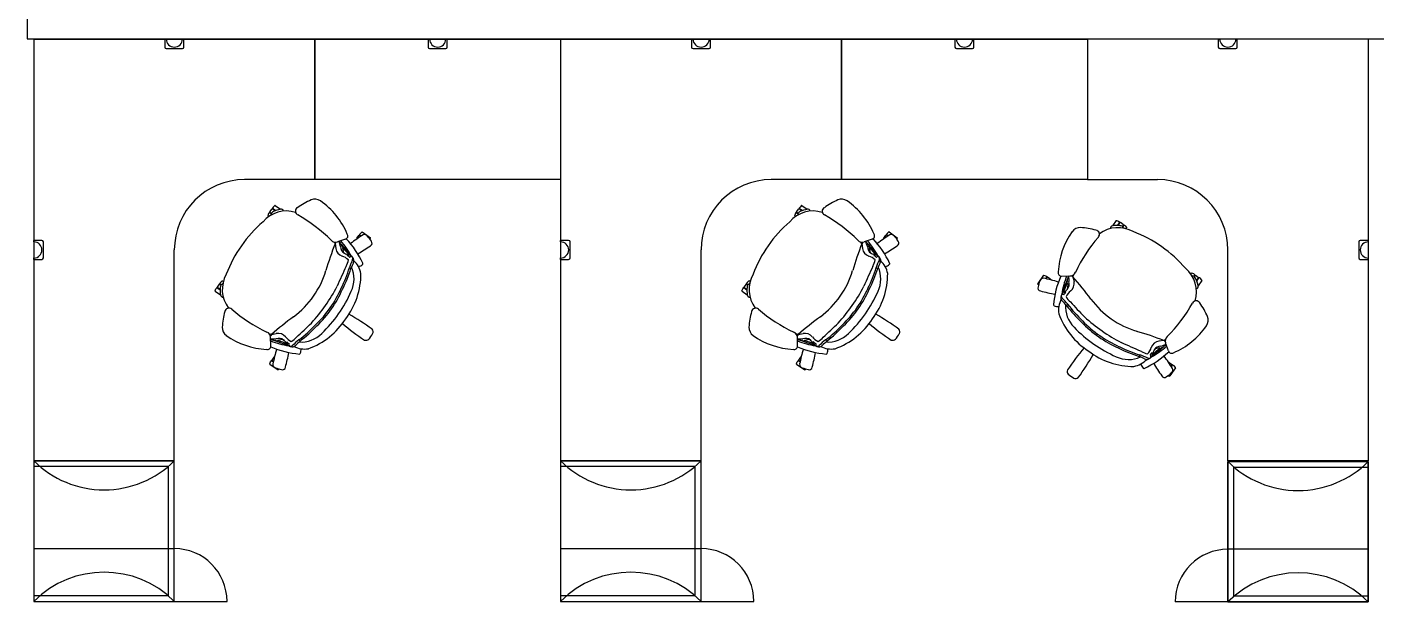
# Model space of a CAD drawing. Header units: inches. Extents: x 23 to 6400, y -2214 to 4412.
# Drawn here: x 3929.4 to 4159.9, y 1938.3 to 2036.5 of the extents above; entities that cross this region are included whole.
import ezdxf

# ---------------------------------------------------------------- set-up
doc = ezdxf.new("R2010")
doc.units = ezdxf.units.IN
doc.header["$LTSCALE"] = 96
doc.header["$MEASUREMENT"] = 0
doc.layers.add('A-FURN-EXIST', color=33, linetype='Continuous')

# ---------------------------------------------------------------- blocks, each defined once
blk = doc.blocks.new('A$C62865EDF')
at = {"color": 0}
for p, q in [((21.33, 96.11), (21.33, 24.11)), ((21.33, 96.11), (69.33, 96.11)), ((43.7, 96.11), (43.7, 94.74)), ((43.7, 96.11), (43.95, 96.11)), ((46.7, 96.11), (46.95, 96.11)), ((46.95, 94.74), (46.95, 96.11)), ((69.33, 96.11), (69.33, 72.11)), ((69.33, 72.11), (69.33, 96.11)), ((69.33, 96.11), (111.33, 96.11)), ((88.7, 96.11), (88.95, 96.11)), ((88.7, 96.11), (88.7, 94.74)), ((91.7, 96.11), (91.95, 96.11)), ((91.95, 94.74), (91.95, 96.11)), ((111.33, 96.11), (111.33, 24.11)), ((111.33, 96.11), (159.33, 96.11)), ((133.7, 96.11), (133.7, 94.74)), ((133.7, 96.11), (133.95, 96.11)), ((136.7, 96.11), (136.95, 96.11)), ((136.95, 94.74), (136.95, 96.11)), ((159.33, 96.11), (159.33, 72.11)), ((159.33, 72.11), (159.33, 96.11)), ((159.33, 96.11), (201.33, 96.11)), ((178.7, 96.11), (178.95, 96.11)), ((178.7, 96.11), (178.7, 94.74)), ((181.7, 96.11), (181.95, 96.11)), ((181.95, 94.74), (181.95, 96.11)), ((201.33, 96.11), (201.33, 72.11)), ((249.33, 96.11), (201.33, 96.11)), ((201.33, 96.11), (201.33, 72.11)), ((223.7, 96.11), (223.95, 96.11)), ((223.7, 96.11), (223.7, 94.74)), ((226.7, 96.11), (226.95, 96.11)), ((226.95, 94.74), (226.95, 96.11)), ((249.33, 96.11), (249.33, 24.11)), ((43.95, 94.49), (46.7, 94.49)), ((88.95, 94.49), (91.7, 94.49)), ((133.95, 94.49), (136.7, 94.49)), ((178.95, 94.49), (181.7, 94.49)), ((223.95, 94.49), (226.7, 94.49)), ((69.33, 72.11), (57.33, 72.11)), ((111.33, 72.11), (69.33, 72.11)), ((159.33, 72.11), (147.33, 72.11)), ((201.33, 72.11), (159.33, 72.11)), ((201.33, 72.11), (213.33, 72.11)), ((61.66, 66.61), (62.02, 67.12)), ((62.07, 67.13), (62.02, 67.12)), ((62.57, 66.78), (62.07, 67.13)), ((62.23, 67.42), (62.1, 67.24)), ((62.1, 67.24), (62.11, 67.19)), ((62.65, 66.81), (62.11, 67.19)), ((62.51, 67.67), (62.23, 67.42)), ((62.55, 67.67), (62.51, 67.67)), ((62.55, 67.67), (63.45, 67.04)), ((151.66, 66.61), (152.02, 67.12)), ((152.07, 67.13), (152.02, 67.12)), ((152.57, 66.78), (152.07, 67.13)), ((152.23, 67.42), (152.1, 67.24)), ((152.1, 67.24), (152.11, 67.19)), ((152.65, 66.81), (152.11, 67.19)), ((152.51, 67.67), (152.23, 67.42)), ((152.55, 67.67), (152.51, 67.67)), ((152.55, 67.67), (153.45, 67.04)), ((61.44, 66.31), (61.31, 65.95)), ((61.31, 65.95), (61.32, 65.91)), ((61.47, 65.81), (61.32, 65.91)), ((61.44, 66.31), (61.57, 66.49)), ((61.62, 66.5), (61.57, 66.49)), ((61.62, 66.5), (61.86, 66.33)), ((61.66, 66.61), (61.67, 66.55)), ((61.67, 66.55), (61.9, 66.39)), ((62.28, 66.65), (62.28, 66.65)), ((62.64, 66.82), (62.63, 66.8)), ((151.44, 66.31), (151.31, 65.95)), ((151.31, 65.95), (151.32, 65.91)), ((151.47, 65.81), (151.32, 65.91)), ((151.44, 66.31), (151.57, 66.49)), ((151.62, 66.5), (151.57, 66.49)), ((151.62, 66.5), (151.86, 66.33)), ((151.66, 66.61), (151.67, 66.55)), ((151.67, 66.55), (151.9, 66.39)), ((152.28, 66.65), (152.28, 66.65)), ((152.64, 66.82), (152.63, 66.8)), ((206.27, 65.12), (205.64, 64.22)), ((206.27, 65.12), (206.31, 65.13)), ((206.31, 65.13), (206.67, 65)), ((206.48, 64.28), (206.86, 64.82)), ((206.56, 64.27), (206.91, 64.77)), ((206.67, 65), (206.85, 64.87)), ((206.85, 64.87), (206.86, 64.82)), ((206.91, 64.77), (206.97, 64.78)), ((207.48, 64.42), (206.97, 64.78)), ((76.54, 62.1), (76.91, 62.62)), ((76.96, 62.63), (76.91, 62.62)), ((77.22, 62.44), (76.96, 62.63)), ((77.12, 62.92), (76.99, 62.74)), ((76.99, 62.74), (77, 62.68)), ((77.28, 62.48), (77, 62.68)), ((77.4, 63.17), (77.12, 62.92)), ((77.44, 63.17), (77.4, 63.17)), ((77.44, 63.17), (78.85, 62.18)), ((166.54, 62.1), (166.91, 62.62)), ((166.96, 62.63), (166.91, 62.62)), ((167.22, 62.44), (166.96, 62.63)), ((167.12, 62.92), (166.99, 62.74)), ((166.99, 62.74), (167, 62.68)), ((167.28, 62.48), (167, 62.68)), ((167.4, 63.17), (167.12, 62.92)), ((167.44, 63.17), (167.4, 63.17)), ((167.44, 63.17), (168.85, 62.18)), ((206.48, 64.28), (206.5, 64.28)), ((206.88, 64.25), (206.88, 64.25)), ((207.49, 64.37), (207.33, 64.13)), ((207.55, 64.33), (207.38, 64.09)), ((207.48, 64.42), (207.49, 64.37)), ((207.55, 64.33), (207.6, 64.34)), ((207.78, 64.21), (207.6, 64.34)), ((207.78, 64.21), (208.03, 63.93)), ((207.93, 63.74), (208.03, 63.89)), ((208.03, 63.93), (208.03, 63.89)), ((21.33, 61.49), (21.33, 61.74)), ((22.7, 61.74), (21.33, 61.74)), ((22.95, 58.74), (22.95, 61.49)), ((45.33, 24.11), (45.33, 60.11)), ((72.8, 61.18), (72.54, 61.49)), ((72.8, 61.18), (72.91, 60.34)), ((74.58, 61.97), (73.19, 61.48)), ((73.8, 61.17), (73.8, 61.17)), ((74.06, 60.42), (74.16, 59.97)), ((76.4, 61.9), (76.46, 61.98)), ((76.54, 62), (76.46, 61.98)), ((76.54, 62.1), (76.55, 62.05)), ((76.55, 62.05), (76.58, 62.03)), ((78.8, 61.91), (78.87, 62.14)), ((78.87, 62.14), (78.85, 62.18)), ((111.33, 61.49), (111.33, 61.74)), ((112.7, 61.74), (111.33, 61.74)), ((112.95, 58.74), (112.95, 61.49)), ((135.33, 24.11), (135.33, 60.11)), ((162.8, 61.18), (162.54, 61.49)), ((162.8, 61.18), (162.91, 60.34)), ((164.58, 61.97), (163.19, 61.48)), ((163.8, 61.17), (163.8, 61.17)), ((164.06, 60.42), (164.16, 59.97)), ((166.4, 61.9), (166.46, 61.98)), ((166.54, 62), (166.46, 61.98)), ((166.54, 62.1), (166.55, 62.05)), ((166.55, 62.05), (166.58, 62.03)), ((168.8, 61.91), (168.87, 62.14)), ((168.87, 62.14), (168.85, 62.18)), ((225.33, 24.11), (225.33, 60.11)), ((247.7, 61.49), (247.7, 58.74)), ((249.33, 61.74), (247.95, 61.74)), ((249.33, 61.74), (249.33, 61.49)), ((21.33, 58.49), (21.33, 58.74)), ((21.33, 58.49), (22.7, 58.49)), ((111.33, 58.49), (111.33, 58.74)), ((111.33, 58.49), (112.7, 58.49)), ((247.95, 58.49), (249.33, 58.49)), ((249.33, 58.74), (249.33, 58.49)), ((193.82, 55.79), (192.84, 54.38)), ((193.82, 55.79), (193.86, 55.81)), ((193.86, 55.81), (194.21, 55.67)), ((194.21, 55.67), (194.4, 55.55)), ((194.21, 55.2), (194.4, 55.49)), ((194.28, 55.19), (194.46, 55.45)), ((194.4, 55.55), (194.4, 55.49)), ((194.46, 55.45), (194.52, 55.46)), ((195.03, 55.1), (194.52, 55.46)), ((196.92, 55.64), (198.4, 55.66)), ((198.86, 55.51), (199.01, 55.89)), ((198.86, 55.51), (199.05, 54.69)), ((219.03, 55.97), (219.13, 56.12)), ((219.17, 56.13), (219.13, 56.12)), ((219.52, 56), (219.17, 56.13)), ((219.52, 56), (219.7, 55.87)), ((219.71, 55.81), (219.54, 55.57)), ((219.77, 55.77), (219.6, 55.54)), ((219.71, 55.81), (219.7, 55.87)), ((219.82, 55.78), (219.77, 55.77)), ((219.82, 55.78), (220.34, 55.42)), ((220, 54.87), (220.35, 55.37)), ((220.03, 54.79), (220.4, 55.33)), ((220.35, 55.37), (220.34, 55.42)), ((220.46, 55.34), (220.4, 55.33)), ((220.64, 55.21), (220.46, 55.34)), ((52.3, 53.1), (52.44, 53.45)), ((52.32, 53.06), (52.3, 53.1)), ((52.32, 53.06), (53.22, 52.43)), ((52.44, 53.45), (52.57, 53.63)), ((52.57, 53.63), (52.62, 53.64)), ((53.16, 53.26), (52.62, 53.64)), ((53.01, 54.27), (52.65, 53.75)), ((52.66, 53.7), (52.65, 53.75)), ((53.16, 53.35), (52.66, 53.7)), ((53.01, 54.27), (53.07, 54.28)), ((53.07, 54.28), (53.3, 54.11)), ((53.22, 54.57), (53.1, 54.39)), ((53.11, 54.33), (53.1, 54.39)), ((53.11, 54.33), (53.35, 54.17)), ((53.15, 53.27), (53.16, 53.28)), ((53.19, 53.66), (53.18, 53.66)), ((53.22, 54.57), (53.51, 54.82)), ((53.51, 54.82), (53.55, 54.82)), ((53.7, 54.71), (53.55, 54.82)), ((142.3, 53.1), (142.44, 53.45)), ((142.32, 53.06), (142.3, 53.1)), ((142.32, 53.06), (143.22, 52.43)), ((142.44, 53.45), (142.57, 53.63)), ((142.57, 53.63), (142.62, 53.64)), ((143.16, 53.26), (142.62, 53.64)), ((143.01, 54.27), (142.65, 53.75)), ((142.66, 53.7), (142.65, 53.75)), ((143.16, 53.35), (142.66, 53.7)), ((143.01, 54.27), (143.07, 54.28)), ((143.07, 54.28), (143.3, 54.11)), ((143.22, 54.57), (143.1, 54.39)), ((143.11, 54.33), (143.1, 54.39)), ((143.11, 54.33), (143.35, 54.17)), ((143.15, 53.27), (143.16, 53.28)), ((143.19, 53.66), (143.18, 53.66)), ((143.22, 54.57), (143.51, 54.82)), ((143.51, 54.82), (143.55, 54.82)), ((143.7, 54.71), (143.55, 54.82)), ((192.83, 54.34), (192.84, 54.38)), ((192.98, 54.14), (192.83, 54.34)), ((195.04, 55.04), (195.02, 55.01)), ((195.03, 55.1), (195.04, 55.04)), ((195.07, 55), (195.15, 55.01)), ((195.23, 54.96), (195.15, 55.01)), ((197.93, 55.16), (197.93, 55.16)), ((197.94, 54.37), (198, 53.91)), ((219.87, 55.16), (219.87, 55.16)), ((220.03, 54.8), (220.02, 54.81)), ((220.89, 54.89), (220.25, 53.98)), ((220.89, 54.93), (220.64, 55.21)), ((220.89, 54.89), (220.89, 54.93)), ((195.55, 50.72), (195.55, 50.73)), ((195.64, 50.59), (195.62, 50.6)), ((61.93, 45.65), (61.55, 45.79)), ((61.8, 43.71), (61.78, 45.19)), ((61.93, 45.65), (62.75, 45.84)), ((62.28, 44.71), (62.28, 44.71)), ((63.07, 44.72), (63.52, 44.79)), ((151.93, 45.65), (151.55, 45.79)), ((151.8, 43.71), (151.78, 45.19)), ((151.93, 45.65), (152.75, 45.84)), ((152.28, 44.71), (152.28, 44.71)), ((153.07, 44.72), (153.52, 44.79)), ((214.4, 44.64), (213.55, 44.53)), ((214.4, 44.64), (214.7, 44.9)), ((215.18, 42.86), (214.69, 44.25)), ((62.34, 41.82), (61.98, 41.3)), ((62.34, 41.82), (62.4, 41.83)), ((62.4, 41.83), (62.42, 41.81)), ((62.48, 42.02), (62.42, 41.94)), ((62.44, 41.86), (62.42, 41.94)), ((66.72, 42.33), (66.71, 42.34)), ((66.85, 42.43), (66.84, 42.41)), ((152.34, 41.82), (151.98, 41.3)), ((152.34, 41.82), (152.4, 41.83)), ((152.4, 41.83), (152.42, 41.81)), ((152.48, 42.02), (152.42, 41.94)), ((152.44, 41.86), (152.42, 41.94)), ((156.72, 42.33), (156.71, 42.34)), ((156.85, 42.43), (156.84, 42.41)), ((213.64, 43.37), (213.19, 43.28)), ((214.38, 43.64), (214.38, 43.64)), ((61.63, 40.65), (61.77, 41)), ((61.65, 40.61), (61.63, 40.65)), ((61.65, 40.61), (63.06, 39.62)), ((61.77, 41), (61.89, 41.18)), ((61.89, 41.18), (61.95, 41.19)), ((62.23, 40.99), (61.95, 41.19)), ((61.99, 41.25), (61.98, 41.3)), ((62.25, 41.06), (61.99, 41.25)), ((63.1, 39.62), (63.06, 39.62)), ((63.3, 39.77), (63.1, 39.62)), ((151.63, 40.65), (151.77, 41)), ((151.65, 40.61), (151.63, 40.65)), ((151.65, 40.61), (153.06, 39.62)), ((151.77, 41), (151.89, 41.18)), ((151.89, 41.18), (151.95, 41.19)), ((152.23, 40.99), (151.95, 41.19)), ((151.99, 41.25), (151.98, 41.3)), ((152.25, 41.06), (151.99, 41.25)), ((153.1, 39.62), (153.06, 39.62)), ((153.3, 39.77), (153.1, 39.62)), ((215.12, 41.03), (215.2, 40.98)), ((215.21, 40.9), (215.2, 40.98)), ((215.26, 40.88), (215.24, 40.86)), ((215.32, 40.89), (215.26, 40.88)), ((215.32, 40.89), (215.83, 40.53)), ((216.38, 40), (215.39, 38.59)), ((215.66, 40.22), (215.84, 40.48)), ((215.7, 40.16), (215.9, 40.44)), ((215.84, 40.48), (215.83, 40.53)), ((215.95, 40.45), (215.9, 40.44)), ((216.13, 40.32), (215.95, 40.45)), ((216.38, 40.04), (216.13, 40.32)), ((216.38, 40), (216.38, 40.04)), ((215.12, 38.64), (215.36, 38.57)), ((215.36, 38.57), (215.39, 38.59)), ((21.33, 24.11), (45.33, 24.11)), ((21.33, 24.11), (21.33, 0.11)), ((45.33, 24.11), (21.33, 24.11)), ((21.33, 24.11), (21.33, 0.11)), ((45.33, 24.11), (21.33, 24.11)), ((44.33, 23.11), (21.33, 23.11)), ((44.33, 1.11), (44.33, 23.11)), ((45.33, 0.11), (45.33, 24.11)), ((45.33, 0.11), (45.33, 24.11)), ((111.33, 24.11), (135.33, 24.11)), ((111.33, 24.11), (111.33, 0.11)), ((135.33, 24.11), (111.33, 24.11)), ((111.33, 24.11), (111.33, 0.11)), ((135.33, 24.11), (111.33, 24.11)), ((134.33, 23.11), (111.33, 23.11)), ((134.33, 1.11), (134.33, 23.11)), ((135.33, 0.11), (135.33, 24.11)), ((135.33, 0.11), (135.33, 24.11)), ((249.33, 24.11), (225.33, 24.11)), ((225.33, 24), (249.33, 24)), ((225.33, 0), (225.33, 24)), ((225.33, 24), (225.33, 0)), ((249.33, 24), (225.33, 24)), ((249.33, 24), (249.33, 0)), ((249.33, 0), (249.33, 24)), ((226.33, 23), (249.33, 23)), ((226.33, 1), (226.33, 23)), ((21.33, 9.11), (45.33, 9.11)), ((111.33, 9.11), (135.33, 9.11)), ((249.33, 9), (225.33, 9)), ((21.33, 1.11), (44.33, 1.11)), ((21.33, 0.11), (45.33, 0.11)), ((21.33, 0.11), (45.33, 0.11)), ((45.33, 0.11), (54.33, 0.11)), ((111.33, 1.11), (134.33, 1.11)), ((111.33, 0.11), (135.33, 0.11)), ((111.33, 0.11), (135.33, 0.11)), ((135.33, 0.11), (144.33, 0.11)), ((249.33, 1), (226.33, 1)), ((225.33, 0), (216.33, 0)), ((249.33, 0), (225.33, 0)), ((225.33, 0), (249.33, 0))]:
    blk.add_line(p, q, dxfattribs=at)
at = {"color": 0, "linetype": 'Continuous'}
for p, q in [((62.28, 66.65), (62.28, 66.65)), ((62.28, 66.65), (62.28, 66.65)), ((62.28, 66.65), (62.28, 66.65)), ((152.28, 66.65), (152.28, 66.65)), ((152.28, 66.65), (152.28, 66.65)), ((152.28, 66.65), (152.28, 66.65)), ((206.88, 64.25), (206.88, 64.25)), ((206.88, 64.25), (206.88, 64.25)), ((206.88, 64.25), (206.88, 64.25)), ((73.8, 61.17), (73.8, 61.17)), ((73.8, 61.17), (73.8, 61.17)), ((73.8, 61.17), (73.8, 61.17)), ((163.8, 61.17), (163.8, 61.17)), ((163.8, 61.17), (163.8, 61.17)), ((163.8, 61.17), (163.8, 61.17)), ((53.19, 53.66), (53.18, 53.66)), ((53.18, 53.66), (53.18, 53.66)), ((53.18, 53.66), (53.18, 53.66)), ((143.19, 53.66), (143.18, 53.66)), ((143.18, 53.66), (143.18, 53.66)), ((143.18, 53.66), (143.18, 53.66)), ((197.93, 55.16), (197.93, 55.16)), ((197.93, 55.16), (197.93, 55.16)), ((197.93, 55.16), (197.93, 55.16)), ((219.87, 55.16), (219.87, 55.16)), ((219.87, 55.16), (219.87, 55.16)), ((219.87, 55.16), (219.87, 55.16)), ((195.55, 50.72), (195.55, 50.73)), ((195.55, 50.73), (195.55, 50.73)), ((195.55, 50.73), (195.55, 50.73)), ((195.63, 50.59), (195.62, 50.6)), ((195.64, 50.59), (195.63, 50.59)), ((195.63, 50.59), (195.63, 50.59)), ((62.28, 44.71), (62.28, 44.71)), ((62.28, 44.71), (62.28, 44.71)), ((62.28, 44.71), (62.28, 44.71)), ((152.28, 44.71), (152.28, 44.71)), ((152.28, 44.71), (152.28, 44.71)), ((152.28, 44.71), (152.28, 44.71)), ((66.71, 42.33), (66.71, 42.34)), ((66.72, 42.33), (66.71, 42.33)), ((66.71, 42.33), (66.71, 42.33)), ((66.85, 42.42), (66.84, 42.41)), ((66.84, 42.41), (66.84, 42.41)), ((66.85, 42.43), (66.85, 42.42)), ((156.71, 42.33), (156.71, 42.34)), ((156.72, 42.33), (156.71, 42.33)), ((156.71, 42.33), (156.71, 42.33)), ((156.85, 42.42), (156.84, 42.41)), ((156.84, 42.41), (156.84, 42.41)), ((156.85, 42.43), (156.85, 42.42)), ((214.38, 43.64), (214.38, 43.64)), ((214.38, 43.64), (214.38, 43.64)), ((214.38, 43.64), (214.38, 43.64))]:
    blk.add_line(p, q, dxfattribs=at)
at = {"color": 0}
blk.add_lwpolyline([(20.16, 96.16), (395.01, 96.16), (395.01, 103.34), (20.16, 103.34)], close=True, dxfattribs=at)
for centre, radius, start, end in [((43.95, 94.74), 0.25, 180, 270), ((45.33, 96.11), 1.38, 180, 0), ((46.7, 94.74), 0.25, 270, 0), ((88.95, 94.74), 0.25, 180, 270), ((90.33, 96.11), 1.38, 180, 0), ((91.7, 94.74), 0.25, 270, 0), ((133.95, 94.74), 0.25, 180, 270), ((135.33, 96.11), 1.38, 180, 0), ((136.7, 94.74), 0.25, 270, 0), ((178.95, 94.74), 0.25, 180, 270), ((180.33, 96.11), 1.38, 180, 0), ((181.7, 94.74), 0.25, 270, 0), ((223.95, 94.74), 0.25, 180, 270), ((225.33, 96.11), 1.38, 180, 0), ((226.7, 94.74), 0.25, 270, 0), ((57.33, 60.11), 12, 90, 180), ((147.33, 60.11), 12, 90, 180), ((213.33, 60.11), 12, 0, 90), ((64.37, 62.28), 4.85, 100.875, 115.5267), ((63.57, 66.64), 0.418, 13.7131, 105.9357), ((66.73, 66.71), 0.708, 119.223, 242.3984), ((74.17, 56.42), 13.39, 114.0957, 125.5365), ((69.32, 67.09), 1.68, 55.1694, 111.6587), ((63.06, 57.9), 12.8, 22.5535, 55.6458), ((154.37, 62.28), 4.85, 100.875, 115.5267), ((153.57, 66.64), 0.418, 13.7131, 105.9357), ((156.73, 66.71), 0.708, 119.223, 242.3984), ((164.17, 56.42), 13.39, 114.0957, 125.5365), ((159.32, 67.09), 1.68, 55.1694, 111.6587), ((153.06, 57.9), 12.8, 22.5535, 55.6458), ((75.11, 47.99), 22.37, 130.8423, 159.1576), ((64.48, 61.52), 5.24, 72.6212, 139.7126), ((62.24, 66.15), 0.417, 141.4272, 194.2262), ((62.75, 65.55), 1.2, 113.2374, 134.4043), ((53.56, 43.07), 26.35, 45.1738, 60.8289), ((165.11, 47.99), 22.37, 130.8423, 159.1576), ((154.48, 61.52), 5.24, 72.6212, 139.7126), ((152.24, 66.15), 0.417, 141.4272, 194.2262), ((152.75, 65.55), 1.2, 113.2374, 134.4043), ((143.56, 43.07), 26.35, 45.1738, 60.8289), ((74.43, 62.49), 0.548, 285.5859, 35.5928), ((91.9, 39.39), 27.33, 121.561, 127.045), ((77.85, 62.14), 0.59, 32.2242, 115.4539), ((74.96, 59.22), 4.68, 30.4374, 43.707), ((164.43, 62.49), 0.548, 285.5859, 35.5928), ((181.9, 39.39), 27.33, 121.561, 127.045), ((167.85, 62.14), 0.59, 32.2242, 115.4539), ((164.96, 59.22), 4.68, 30.4374, 43.707), ((209.14, 55.77), 12.8, 144.3542, 177.4465), ((200.11, 62.25), 1.68, 88.3413, 144.8306), ((223.14, 45.07), 26.35, 139.1711, 154.8262), ((199.2, 50.57), 13.39, 74.4635, 85.9043), ((202.68, 62.78), 0.708, 317.6016, 80.777), ((206.56, 58.68), 5.24, 60.2874, 127.3793), ((205.67, 63.8), 0.418, 94.0643, 186.2869), ((206.41, 59.43), 4.85, 84.4733, 99.125), ((206.81, 63.05), 1.2, 65.5957, 86.7626), ((207.09, 63.79), 0.417, 5.7738, 58.5728), ((201.2, 42.33), 22.37, 40.8423, 69.1576), ((21.33, 60.11), 1.38, 270, 90), ((22.7, 61.49), 0.25, 0, 90), ((118.52, 42.92), 49.22, 158.2279, 163.8982), ((72.88, 62.42), 0.992, 221.657, 288.2163), ((73.32, 60.98), 0.55, 125.5254, 159.1346), ((74.6, 60.66), 1.73, 190.7645, 249.0434), ((73.32, 60.98), 0.55, 73.8446, 84.1233), ((72.76, 60.5), 1.24, 32.6746, 54.9967), ((28.01, 45.7), 48.13, 18.1349, 19.1853), ((75.11, 60.68), 1.36, 180.2307, 237.4509), ((63.85, 52.79), 13.31, 28.1044, 41.8211), ((71.41, 59.45), 2.94, 20.3114, 35.6545), ((-16.74, -17.1), 119.68, 39.5276, 40.8431), ((74.12, 60.43), 0.0616, 39.5275, 189.873), ((74.84, 60.05), 0.688, 186.7569, 228.1552), ((81.7, 65.96), 9.32, 216.0709, 226.256), ((91.9, 39.39), 27.33, 129.1563, 129.6871), ((63.43, 51.33), 15.54, 24.6915, 43.4725), ((53.2, 98.3), 45.41, 301.147, 304.3645), ((78.62, 61.27), 0.496, 294.855, 41.5947), ((111.33, 60.11), 1.38, 270, 90), ((112.7, 61.49), 0.25, 0, 90), ((208.52, 42.92), 49.22, 158.2279, 163.8982), ((162.88, 62.42), 0.992, 221.657, 288.2163), ((163.32, 60.98), 0.55, 125.5254, 159.1346), ((164.6, 60.66), 1.73, 190.7645, 249.0434), ((163.32, 60.98), 0.55, 73.8446, 84.1233), ((162.76, 60.5), 1.24, 32.6746, 54.9967), ((118.01, 45.7), 48.13, 18.1349, 19.1853), ((165.11, 60.68), 1.36, 180.2307, 237.4509), ((153.85, 52.79), 13.31, 28.1044, 41.8211), ((161.41, 59.45), 2.94, 20.3114, 35.6545), ((73.26, -17.1), 119.68, 39.5276, 40.8431), ((164.12, 60.43), 0.0616, 39.5275, 189.873), ((164.84, 60.05), 0.688, 186.7569, 228.1552), ((171.7, 65.96), 9.32, 216.0709, 226.256), ((181.9, 39.39), 27.33, 129.1563, 129.6871), ((153.43, 51.33), 15.54, 24.6915, 43.4725), ((143.2, 98.3), 45.41, 301.147, 304.3645), ((168.62, 61.27), 0.496, 294.855, 41.5947), ((247.95, 61.49), 0.25, 90, 180), ((249.33, 60.11), 1.38, 90, 270), ((22.7, 58.74), 0.25, 270, 0), ((73.22, 56.53), 2.63, 45.5454, 73.0009), ((75.99, 62.69), 3.54, 242.9385, 256.5302), ((72.2, 58.82), 2.89, 328.9352, 351.7775), ((74.89, 59.14), 0.023, 126.7678, 225.9393), ((75.13, 58.86), 0.393, 70.1587, 130.2249), ((74.59, 58.28), 0.888, 42.6517, 71.5926), ((75.28, 58.92), 0.0489, 229.6079, 308.9614), ((85.47, 53.76), 10.75, 154.1788, 161.925), ((75.02, 58.37), 0.887, 51.4919, 74.5681), ((75.54, 58.62), 0.348, 52.008, 132.2382), ((89.14, 51.49), 14.69, 154.1698, 158.162), ((75.04, 58.32), 0.919, 35.5621, 54.5786), ((75.32, 58.63), 0.512, 338.7679, 31.5263), ((75.22, 58.29), 0.8, 330.1355, 44.4715), ((73.15, 55.27), 4.15, 11.3066, 46.3401), ((76.36, 58.95), 1.74, 284.2074, 311.6764), ((77.41, 57.77), 0.151, 313.7089, 21.2298), ((112.7, 58.74), 0.25, 270, 0), ((163.22, 56.53), 2.63, 45.5454, 73.0009), ((165.99, 62.69), 3.54, 242.9385, 256.5302), ((162.2, 58.82), 2.89, 328.9352, 351.7775), ((164.89, 59.14), 0.023, 126.7678, 225.9393), ((165.13, 58.86), 0.393, 70.1587, 130.2249), ((164.59, 58.28), 0.888, 42.6517, 71.5926), ((165.28, 58.92), 0.0489, 229.6079, 308.9614), ((175.47, 53.76), 10.75, 154.1788, 161.925), ((165.02, 58.37), 0.887, 51.4919, 74.5681), ((165.54, 58.62), 0.348, 52.008, 132.2382), ((179.14, 51.49), 14.69, 154.1698, 158.162), ((165.04, 58.32), 0.919, 35.5621, 54.5786), ((165.32, 58.63), 0.512, 338.7679, 31.5263), ((165.22, 58.29), 0.8, 330.1355, 44.4715), ((163.15, 55.27), 4.15, 11.3066, 46.3401), ((166.36, 58.95), 1.74, 284.2074, 311.6764), ((167.41, 57.77), 0.151, 313.7089, 21.2298), ((247.95, 58.74), 0.25, 180, 270), ((58.76, 53.35), 5.24, 150.2874, 217.3793), ((56.61, 60.94), 15.25, 306.6442, 343.358), ((1366.86, -521.14), 1415.76, 155.88356, 156.03577), ((53.43, 63.77), 22.82, 333.4709, 343.0048), ((51.26, 64.65), 25.44, 333.7194, 342.3894), ((64.53, 56.04), 12.68, 322.6181, 0.2009), ((75.78, 57.75), 0.835, 230.7738, 250.4324), ((71.09, 55.15), 4.94, 334.7955, 24.3601), ((148.76, 53.35), 5.24, 150.2874, 217.3793), ((146.61, 60.94), 15.25, 306.6442, 343.358), ((1456.86, -521.14), 1415.76, 155.88356, 156.03577), ((143.43, 63.77), 22.82, 333.4709, 343.0048), ((141.26, 64.65), 25.44, 333.7194, 342.3894), ((154.53, 56.04), 12.68, 322.6181, 0.2009), ((165.78, 57.75), 0.835, 230.7738, 250.4324), ((161.09, 55.15), 4.94, 334.7955, 24.3601), ((211.04, 49.46), 15.54, 156.5275, 175.3085), ((196.88, 56.19), 0.548, 164.4072, 274.4141), ((210.14, 50.69), 13.31, 158.1789, 171.8956), ((199.14, 54.88), 1.24, 145.0033, 167.3254), ((198.45, 55.15), 0.55, 115.8767, 126.1554), ((246.25, 56.28), 48.13, 180.8147, 181.8651), ((198.37, 56.65), 0.992, 271.7837, 338.343), ((198.45, 55.15), 0.55, 40.8654, 74.4746), ((162.15, 22.72), 49.22, 36.1018, 41.7721), ((214.74, 52.96), 5.24, 342.6212, 49.7126), ((219.36, 55.2), 0.417, 51.4272, 104.2262), ((218.76, 54.69), 1.2, 23.2374, 44.4043), ((58.01, 53.2), 4.85, 174.4733, 189.125), ((54.38, 53.6), 1.2, 155.5957, 176.7626), ((53.65, 53.88), 0.417, 95.7738, 148.5728), ((48.4, 66.52), 27.77, 317.135, 332.9624), ((55.87, 61.5), 19.65, 313.7774, 336.2226), ((56.08, 61.31), 19.65, 313.7774, 336.2226), ((54.7, 62.28), 22.82, 313.8813, 336.119), ((148.01, 53.2), 4.85, 174.4733, 189.125), ((144.38, 53.6), 1.2, 155.5957, 176.7626), ((143.65, 53.88), 0.417, 95.7738, 148.5728), ((138.4, 66.52), 27.77, 317.135, 332.9624), ((145.87, 61.5), 19.65, 313.7774, 336.2226), ((146.08, 61.31), 19.65, 313.7774, 336.2226), ((144.7, 62.28), 22.82, 313.8813, 336.119), ((193.36, 53.6), 0.496, 158.4053, 265.145), ((197.5, 52.94), 4.68, 156.293, 169.5626), ((193.79, 54.69), 0.59, 84.5461, 167.7758), ((204.59, 97.1), 45.41, 255.6355, 258.853), ((188.37, 28.5), 27.33, 72.955, 78.439), ((309.77, 12.57), 119.68, 159.1569, 160.4724), ((188.86, 56.96), 9.32, 333.744, 343.9291), ((195.35, 55.84), 3.54, 303.4698, 317.0615), ((200.06, 51), 2.63, 126.9991, 154.4546), ((200.76, 54.36), 2.94, 164.3455, 179.6886), ((197.88, 54.36), 0.0616, 10.127, 160.4725), ((196.86, 54.26), 1.36, 322.5491, 19.7693), ((197.33, 53.76), 0.688, 331.8448, 13.2431), ((197.35, 54.41), 1.73, 310.9566, 9.2355), ((215.49, 53.07), 4.85, 10.875, 25.5267), ((219.85, 53.87), 0.418, 283.7131, 15.9357), ((53.64, 52.46), 0.418, 184.0643, 276.2869), ((143.64, 52.46), 0.418, 184.0643, 276.2869), ((195.69, 50.72), 0.142, 177.884, 248.8399), ((200.56, 49.84), 4.15, 153.6599, 188.6934), ((197.58, 51.97), 0.8, 155.5285, 229.8645), ((197.73, 52.06), 0.919, 145.4214, 164.4379), ((197.37, 52.26), 0.512, 168.4737, 221.2321), ((197.16, 52.17), 0.348, 67.7618, 147.992), ((197.73, 52.11), 0.887, 125.4319, 148.5081), ((189.5, 44.21), 10.75, 38.075, 45.8212), ((186.83, 40.82), 14.69, 41.838, 45.8302), ((197.47, 52.54), 0.393, 69.7751, 129.8413), ((197.31, 52.54), 0.0489, 251.0386, 330.3921), ((198.17, 52.18), 0.888, 128.4074, 157.3483), ((202.53, 50.43), 4.94, 175.6399, 225.2045), ((197.6, 52.88), 0.023, 334.0607, 73.2322), ((200.24, 53.5), 2.89, 208.2225, 231.0648), ((197.24, 51.27), 0.835, 309.5676, 329.2262), ((218.11, 66.36), 25.44, 217.6106, 226.2806), ((252.45, 99.61), 72.51, 221.8265, 224.6201), ((214.16, 60.83), 15.25, 216.6442, 253.358), ((196.28, 63.88), 26.35, 315.1738, 330.8289), ((219.92, 50.71), 0.708, 29.223, 152.3984), ((209.64, 43.27), 13.39, 24.0957, 35.5365), ((66.86, 45.99), 13.39, 164.4635, 175.9043), ((54.66, 49.46), 0.708, 47.6016, 170.777), ((72.36, 69.93), 26.35, 229.1711, 244.8262), ((94.72, 8.94), 49.22, 126.1018, 131.7721), ((55.18, 14.07), 40.36, 53.6382, 60.3084), ((156.86, 45.99), 13.39, 164.4635, 175.9043), ((144.66, 49.46), 0.708, 47.6016, 170.777), ((162.36, 69.93), 26.35, 229.1711, 244.8262), ((184.72, 8.94), 49.22, 126.1018, 131.7721), ((145.18, 14.07), 40.36, 53.6382, 60.3084), ((196.28, 52.2), 1.74, 248.3236, 275.7926), ((208.39, 53.51), 12.68, 199.7991, 237.3819), ((217.92, 66.15), 25.44, 217.6106, 226.2806), ((219.74, 69.04), 27.77, 227.135, 242.9624), ((220.3, 48.12), 1.68, 325.1694, 21.6587), ((55.19, 46.9), 1.68, 178.3413, 234.8306), ((17.83, 99.24), 72.51, 311.8265, 314.6201), ((51.08, 64.89), 25.44, 307.6106, 316.2806), ((51.29, 64.71), 25.44, 307.6106, 316.2806), ((63.93, 55.18), 12.68, 289.7991, 327.3819), ((100.17, 78.32), 40.36, 229.6916, 236.3618), ((78.63, 46.11), 0.658, 330.578, 43.1097), ((145.19, 46.9), 1.68, 178.3413, 234.8306), ((107.83, 99.24), 72.51, 311.8265, 314.6201), ((141.08, 64.89), 25.44, 307.6106, 316.2806), ((141.29, 64.71), 25.44, 307.6106, 316.2806), ((153.93, 55.18), 12.68, 289.7991, 327.3819), ((190.17, 78.32), 40.36, 229.6916, 236.3618), ((168.63, 46.11), 0.658, 330.578, 43.1097), ((215.5, 62.74), 22.82, 223.8813, 246.119), ((214.53, 61.36), 19.65, 223.7774, 246.2226), ((214.71, 61.57), 19.65, 223.7774, 246.2226), ((196.14, -1.08), 49.22, 68.2279, 73.8982), ((211.12, 54.38), 12.8, 292.5535, 325.6458), ((61.67, 55.92), 12.8, 234.3542, 267.4465), ((60.79, 45.16), 0.992, 1.7837, 68.343), ((62.29, 45.23), 0.55, 130.8654, 164.4746), ((62.29, 45.23), 0.55, 205.8767, 216.1554), ((66.75, 56.93), 13.31, 248.1789, 261.8956), ((61.16, 93.03), 48.13, 270.8147, 271.8651), ((62.55, 45.92), 1.24, 235.0033, 257.3254), ((63.07, 47.54), 2.94, 254.3455, 269.6886), ((104.87, 156.56), 119.68, 249.1569, 250.4724), ((63.18, 43.65), 1.36, 52.5491, 109.7693), ((63.03, 44.13), 1.73, 40.9566, 99.2355), ((63.08, 44.66), 0.0616, 100.127, 250.4725), ((60.48, 35.65), 9.32, 63.744, 73.9291), ((63.68, 44.12), 0.688, 61.8448, 103.2431), ((61.6, 42.14), 3.54, 33.4698, 47.0615), ((66.44, 46.85), 2.63, 216.9991, 244.4546), ((64.9, 44.26), 0.393, 159.7751, 219.8413), ((64.56, 44.39), 0.023, 64.0607, 163.2322), ((65.26, 44.96), 0.888, 218.4074, 247.3483), ((65.32, 44.52), 0.887, 215.4319, 238.5081), ((64.9, 44.1), 0.0489, 341.0386, 60.3921), ((65.26, 43.95), 0.348, 157.7618, 237.992), ((65.47, 44.36), 0.8, 245.5285, 319.8645), ((63.94, 47.02), 2.89, 298.2225, 321.0648), ((73.23, 36.28), 10.75, 128.075, 135.8212), ((76.62, 33.61), 14.69, 131.838, 135.8302), ((66.17, 44.02), 0.835, 39.5676, 59.2262), ((67.01, 49.32), 4.94, 265.6399, 315.2045), ((78.08, 45.32), 0.648, 246.2382, 314.7345), ((75.41, 47.78), 4.28, 316.8902, 332.2976), ((151.67, 55.92), 12.8, 234.3542, 267.4465), ((150.79, 45.16), 0.992, 1.7837, 68.343), ((152.29, 45.23), 0.55, 130.8654, 164.4746), ((152.29, 45.23), 0.55, 205.8767, 216.1554), ((156.75, 56.93), 13.31, 248.1789, 261.8956), ((151.16, 93.03), 48.13, 270.8147, 271.8651), ((152.55, 45.92), 1.24, 235.0033, 257.3254), ((153.07, 47.54), 2.94, 254.3455, 269.6886), ((194.87, 156.56), 119.68, 249.1569, 250.4724), ((153.18, 43.65), 1.36, 52.5491, 109.7693), ((153.03, 44.13), 1.73, 40.9566, 99.2355), ((153.08, 44.66), 0.0616, 100.127, 250.4725), ((150.48, 35.65), 9.32, 63.744, 73.9291), ((153.68, 44.12), 0.688, 61.8448, 103.2431), ((151.6, 42.14), 3.54, 33.4698, 47.0615), ((156.44, 46.85), 2.63, 216.9991, 244.4546), ((154.9, 44.26), 0.393, 159.7751, 219.8413), ((154.56, 44.39), 0.023, 64.0607, 163.2322), ((155.26, 44.96), 0.888, 218.4074, 247.3483), ((155.32, 44.52), 0.887, 215.4319, 238.5081), ((154.9, 44.1), 0.0489, 341.0386, 60.3921), ((155.26, 43.95), 0.348, 157.7618, 237.992), ((155.47, 44.36), 0.8, 245.5285, 319.8645), ((153.94, 47.02), 2.89, 298.2225, 321.0648), ((163.23, 36.28), 10.75, 128.075, 135.8212), ((166.62, 33.61), 14.69, 131.838, 135.8302), ((156.17, 44.02), 0.835, 39.5676, 59.2262), ((157.01, 49.32), 4.94, 265.6399, 315.2045), ((168.08, 45.32), 0.648, 246.2382, 314.7345), ((165.41, 47.78), 4.28, 316.8902, 332.2976), ((-367.92, -1249.43), 1415.76, 65.88356, 66.03577), ((213.87, 42.84), 1.73, 100.7645, 159.0434), ((198.91, 89.43), 48.13, 288.1349, 289.1853), ((213.71, 44.68), 1.24, 302.6746, 324.9967), ((214.2, 44.12), 0.55, 35.5254, 69.1346), ((215.63, 44.56), 0.992, 131.657, 198.2163), ((214.2, 44.12), 0.55, 343.8446, 354.1233), ((61.25, 43.67), 0.548, 254.4072, 4.4141), ((67.98, 57.82), 15.54, 246.5275, 265.3085), ((88.94, 35.16), 27.33, 162.955, 168.439), ((20.34, 51.37), 45.41, 345.6355, 348.853), ((65.38, 44.52), 0.919, 235.4214, 254.4379), ((65.18, 44.16), 0.512, 258.4737, 311.2321), ((67.6, 47.34), 4.15, 243.6599, 278.6934), ((66.72, 42.48), 0.142, 267.884, 338.8399), ((65.24, 43.07), 1.74, 338.3236, 5.7926), ((151.25, 43.67), 0.548, 254.4072, 4.4141), ((157.98, 57.82), 15.54, 246.5275, 265.3085), ((178.94, 35.16), 27.33, 162.955, 168.439), ((110.34, 51.37), 45.41, 345.6355, 348.853), ((155.38, 44.52), 0.919, 235.4214, 254.4379), ((155.18, 44.16), 0.512, 258.4737, 311.2321), ((157.6, 47.34), 4.15, 243.6599, 278.6934), ((156.72, 42.48), 0.142, 267.884, 338.8399), ((155.24, 43.07), 1.74, 338.3236, 5.7926), ((231.54, 17.27), 40.36, 139.6916, 146.3618), ((167.28, 62.26), 40.36, 323.6382, 330.3084), ((209.25, 52.9), 12.68, 232.6181, 270.2009), ((208.36, 46.34), 4.94, 244.7955, 294.3601), ((217.87, 66.18), 25.44, 243.7194, 252.3894), ((216.98, 64.01), 22.82, 243.4709, 253.0048), ((210.96, 41.66), 0.835, 140.7738, 160.4324), ((204.71, 28.3), 14.69, 64.1698, 68.162), ((206.98, 31.97), 10.75, 64.1788, 71.925), ((212.04, 45.24), 2.89, 238.9352, 261.7775), ((204.54, 54.01), 15.54, 294.6915, 313.4725), ((211.51, 42.22), 0.8, 240.1355, 314.4715), ((209.74, 44.22), 2.63, 315.5454, 343.0009), ((211.85, 42.12), 0.512, 248.7679, 301.5263), ((211.53, 42.39), 0.919, 305.5621, 324.5786), ((212.13, 42.16), 0.0489, 139.6079, 218.9614), ((211.5, 42.85), 0.888, 312.6517, 341.5926), ((211.84, 41.9), 0.348, 322.008, 42.2382), ((206, 53.59), 13.31, 298.1044, 311.8211), ((136.11, 134.17), 119.68, 309.5276, 310.8431), ((211.59, 42.41), 0.887, 321.4919, 344.5681), ((212.35, 42.55), 0.023, 36.7678, 135.9393), ((212.07, 42.31), 0.393, 340.1587, 40.2249), ((219.17, 35.74), 9.32, 126.0709, 136.256), ((215.91, 41.45), 3.54, 152.9385, 166.5302), ((213.9, 42.33), 1.36, 90.2307, 147.4509), ((213.27, 42.6), 0.688, 96.7569, 138.1552), ((192.6, 25.54), 27.33, 39.1563, 39.6871), ((213.65, 43.31), 0.0616, 309.5275, 99.873), ((212.67, 46.02), 2.94, 290.3114, 305.6545), ((192.6, 25.54), 27.33, 31.561, 37.045), ((215.71, 43.01), 0.548, 195.5859, 305.5928), ((62.75, 40.58), 0.59, 174.5461, 257.7758), ((64.5, 44.29), 4.68, 246.293, 259.5626), ((63.84, 40.15), 0.496, 248.4053, 355.145), ((152.75, 40.58), 0.59, 174.5461, 257.7758), ((154.5, 44.29), 4.68, 246.293, 259.5626), ((153.84, 40.15), 0.496, 248.4053, 355.145), ((198.53, 39.36), 0.648, 156.2382, 224.7345), ((208.48, 44.29), 4.15, 281.3066, 316.3401), ((212.17, 41.08), 1.74, 194.2074, 221.6764), ((210.98, 40.03), 0.151, 223.7089, 291.2298), ((251.52, 64.24), 45.41, 211.147, 214.3645), ((215.36, 39.59), 0.59, 302.2242, 25.4539), ((201, 42.03), 4.28, 226.8902, 242.2976), ((199.33, 38.81), 0.658, 240.578, 313.1097), ((214.48, 38.81), 0.496, 204.855, 311.5947), ((212.44, 42.48), 4.68, 300.4374, 313.707), ((33.33, 36.11), 16.97, 225, 315), ((123.33, 36.11), 16.97, 225, 315), ((237.33, 36), 16.97, 225, 315), ((45.33, 0.11), 9, 0, 90), ((135.33, 0.11), 9, 0, 90), ((225.33, 0), 9, 90, 180), ((33.33, -11.89), 16.97, 45, 135), ((123.33, -11.89), 16.97, 45, 135), ((237.33, -12), 16.97, 45, 135)]:
    blk.add_arc(centre, radius, start, end, dxfattribs=at)
at = {"color": 0, "flags": 1}
for tag, p, rotation in [('CAPPN', (248.47, 199.11), 270), ('CAPMG', (248.47, 199.11), 270), ('CAPMC', (248.47, 199.11), 270), ('CAPQT', (248.47, 199.11), 270), ('CAPDH', (248.47, 199.11), 270), ('CAPGC', (248.47, 199.11), 270), ('CAPPN', (341.97, 199.11), 270), ('CAPMG', (341.97, 199.11), 270), ('CAPMC', (341.97, 199.11), 270), ('CAPQT', (341.97, 199.11), 270), ('CAPDH', (341.97, 199.11), 270), ('CAPGC', (341.97, 199.11), 270), ('CAPPN', (20.47, 175.22), 90), ('CAPMG', (20.47, 175.22), 90), ('CAPMC', (20.47, 175.22), 90), ('CAPQT', (20.47, 175.22), 90), ('CAPDH', (20.47, 175.22), 90), ('CAPGC', (20.47, 175.22), 90), ('CAPPN', (44.47, 175.22), 180), ('CAPMG', (44.47, 175.22), 180), ('CAPMC', (44.47, 175.22), 180), ('CAPQT', (44.47, 175.22), 180), ('CAPDH', (44.47, 175.22), 180), ('CAPGC', (44.47, 175.22), 180), ('CAPPN', (110.47, 175.22), 90), ('CAPMG', (110.47, 175.22), 90), ('CAPMC', (110.47, 175.22), 90), ('CAPQT', (110.47, 175.22), 90), ('CAPDH', (110.47, 175.22), 90), ('CAPGC', (110.47, 175.22), 90), ('CAPPN', (134.47, 175.22), 180), ('CAPMG', (134.47, 175.22), 180), ('CAPMC', (134.47, 175.22), 180), ('CAPQT', (134.47, 175.22), 180), ('CAPDH', (134.47, 175.22), 180), ('CAPGC', (134.47, 175.22), 180), ('CAPPN', (248.47, 175.11), 180), ('CAPMG', (248.47, 175.11), 180), ('CAPMC', (248.47, 175.11), 180), ('CAPQT', (248.47, 175.11), 180), ('CAPDH', (248.47, 175.11), 180), ('CAPGC', (248.47, 175.11), 180), ('CAPPN', (341.97, 175.11), 180), ('CAPMG', (341.97, 175.11), 180), ('CAPMC', (341.97, 175.11), 180), ('CAPQT', (341.97, 175.11), 180), ('CAPDH', (341.97, 175.11), 180), ('CAPGC', (341.97, 175.11), 180), ('CAPPN', (419.7, 144.75), 239.7332), ('CAPMG', (419.7, 144.75), 239.7332), ('CAPMC', (419.7, 144.75), 239.7332), ('CAPQT', (419.7, 144.75), 239.7332), ('CAPDH', (419.7, 144.75), 239.7332), ('CAPGC', (419.7, 144.75), 239.7332), ('CAPPN', (20.47, 103.11), 90), ('CAPMG', (20.47, 103.11), 90), ('CAPMC', (20.47, 103.11), 90), ('CAPQT', (20.47, 103.11), 90), ('CAPDH', (20.47, 103.11), 90), ('CAPGC', (20.47, 103.11), 90), ('CAPPN', (110.47, 103.11), 90), ('CAPMG', (110.47, 103.11), 90), ('CAPMC', (110.47, 103.11), 90), ('CAPQT', (110.47, 103.11), 90), ('CAPDH', (110.47, 103.11), 90), ('CAPGC', (110.47, 103.11), 90), ('CAPPN', (200.47, 103.11), 180), ('CAPMG', (200.47, 103.11), 180), ('CAPMC', (200.47, 103.11), 180), ('CAPQT', (200.47, 103.11), 180), ('CAPDH', (200.47, 103.11), 180), ('CAPGC', (200.47, 103.11), 180), ('CAPPN', (248.47, 103.11), 180), ('CAPMG', (248.47, 103.11), 180), ('CAPMC', (248.47, 103.11), 180), ('CAPQT', (248.47, 103.11), 180), ('CAPDH', (248.47, 103.11), 180), ('CAPGC', (248.47, 103.11), 180), ('CAPPN', (293.97, 103.11), 180), ('CAPMG', (293.97, 103.11), 180), ('CAPMC', (293.97, 103.11), 180), ('CAPQT', (293.97, 103.11), 180), ('CAPDH', (293.97, 103.11), 180), ('CAPGC', (293.97, 103.11), 180), ('CAPPN', (341.97, 103.11), 180), ('CAPMG', (341.97, 103.11), 180), ('CAPMC', (341.97, 103.11), 180), ('CAPQT', (341.97, 103.11), 180), ('CAPDH', (341.97, 103.11), 180), ('CAPGC', (341.97, 103.11), 180), ('CAPPN', (249.33, 96.11), 270), ('CAPMG', (249.33, 96.11), 270), ('CAPMC', (249.33, 96.11), 270), ('CAPQT', (249.33, 96.11), 270), ('CAPDH', (249.33, 96.11), 270), ('CAPGC', (249.33, 96.11), 270), ('CAPPN', (342.83, 96.11), 270), ('CAPMG', (342.83, 96.11), 270), ('CAPMC', (342.83, 96.11), 270), ('CAPQT', (342.83, 96.11), 270), ('CAPDH', (342.83, 96.11), 270), ('CAPGC', (342.83, 96.11), 270), ('CAPPN', (425.76, 57.82), 30.8037), ('CAPMG', (425.76, 57.82), 30.8037), ('CAPMC', (425.76, 57.82), 30.8037), ('CAPQT', (425.76, 57.82), 30.8037), ('CAPDH', (425.76, 57.82), 30.8037), ('CAPGC', (425.76, 57.82), 30.8037), ('CAPPN', (425.81, 58), 120), ('CAPMG', (425.81, 58), 120), ('CAPMC', (425.81, 58), 120), ('CAPQT', (425.81, 58), 120), ('CAPDH', (425.81, 58), 120), ('CAPGC', (425.81, 58), 120), ('CAPPN', (438.05, 37.2), 120.8037), ('CAPMG', (438.05, 37.2), 120.8037), ('CAPMC', (438.05, 37.2), 120.8037), ('CAPQT', (438.05, 37.2), 120.8037), ('CAPDH', (438.05, 37.2), 120.8037), ('CAPGC', (438.05, 37.2), 120.8037), ('CAPPN', (430.36, 32.76), 119.1963), ('CAPMG', (430.36, 32.76), 119.1963), ('CAPMC', (430.36, 32.76), 119.1963), ('CAPQT', (430.36, 32.76), 119.1963), ('CAPDH', (430.36, 32.76), 119.1963), ('CAPGC', (430.36, 32.76), 119.1963), ('CAPPN', (249.33, 24), 270), ('CAPMG', (249.33, 24), 270), ('CAPMC', (249.33, 24), 270), ('CAPQT', (249.33, 24), 270), ('CAPDH', (249.33, 24), 270), ('CAPGC', (249.33, 24), 270), ('CAPPN', (342.83, 24), 270), ('CAPMG', (342.83, 24), 270), ('CAPMC', (342.83, 24), 270), ('CAPQT', (342.83, 24), 270), ('CAPDH', (342.83, 24), 270), ('CAPGC', (342.83, 24), 270), ('CAPPN', (21.33, 0.11), 90), ('CAPMG', (21.33, 0.11), 90), ('CAPMC', (21.33, 0.11), 90), ('CAPQT', (21.33, 0.11), 90), ('CAPDH', (21.33, 0.11), 90), ('CAPGC', (21.33, 0.11), 90), ('CAPPN', (111.33, 0.11), 90), ('CAPMG', (111.33, 0.11), 90), ('CAPMC', (111.33, 0.11), 90), ('CAPQT', (111.33, 0.11), 90), ('CAPDH', (111.33, 0.11), 90), ('CAPGC', (111.33, 0.11), 90)]:
    blk.add_attdef(tag, p, '', height=0.001, rotation=rotation, dxfattribs=at)
for tag, p in [('CAPPN', (21.33, 96.11)), ('CAPMG', (21.33, 96.11)), ('CAPMC', (21.33, 96.11)), ('CAPQT', (21.33, 96.11)), ('CAPDH', (21.33, 96.11)), ('CAPGC', (21.33, 96.11)), ('CAPPN', (69.33, 96.11)), ('CAPMG', (69.33, 96.11)), ('CAPMC', (69.33, 96.11)), ('CAPQT', (69.33, 96.11)), ('CAPDH', (69.33, 96.11)), ('CAPGC', (69.33, 96.11)), ('CAPPN', (111.33, 96.11)), ('CAPMG', (111.33, 96.11)), ('CAPMC', (111.33, 96.11)), ('CAPQT', (111.33, 96.11)), ('CAPDH', (111.33, 96.11)), ('CAPGC', (111.33, 96.11)), ('CAPPN', (159.33, 96.11)), ('CAPMG', (159.33, 96.11)), ('CAPMC', (159.33, 96.11)), ('CAPQT', (159.33, 96.11)), ('CAPDH', (159.33, 96.11)), ('CAPGC', (159.33, 96.11)), ('CAPPN', (252.83, 96.11)), ('CAPMG', (252.83, 96.11)), ('CAPMC', (252.83, 96.11)), ('CAPQT', (252.83, 96.11)), ('CAPDH', (252.83, 96.11)), ('CAPGC', (252.83, 96.11)), ('CAPPN', (346.91, 96.11)), ('CAPMG', (346.91, 96.11)), ('CAPMC', (346.91, 96.11)), ('CAPQT', (346.91, 96.11)), ('CAPDH', (346.91, 96.11)), ('CAPGC', (346.91, 96.11)), ('CAPPN', (21.33, 24.11)), ('CAPMG', (21.33, 24.11)), ('CAPMC', (21.33, 24.11)), ('CAPQT', (21.33, 24.11)), ('CAPDH', (21.33, 24.11)), ('CAPGC', (21.33, 24.11)), ('CAPPN', (111.33, 24.11)), ('CAPMG', (111.33, 24.11)), ('CAPMC', (111.33, 24.11)), ('CAPQT', (111.33, 24.11)), ('CAPDH', (111.33, 24.11)), ('CAPGC', (111.33, 24.11)), ('CAPPN', (225.33, 24)), ('CAPMG', (225.33, 24)), ('CAPMC', (225.33, 24)), ('CAPQT', (225.33, 24)), ('CAPDH', (225.33, 24)), ('CAPGC', (225.33, 24)), ('CAPPN', (318.83, 24)), ('CAPMG', (318.83, 24)), ('CAPMC', (318.83, 24)), ('CAPQT', (318.83, 24)), ('CAPDH', (318.83, 24)), ('CAPGC', (318.83, 24))]:
    blk.add_attdef(tag, p, '', height=0.001, dxfattribs=at)

msp = doc.modelspace()

# ---------------------------------------------------------------- block references
at = {"layer": 'A-FURN-EXIST'}
msp.add_blockref('A$C62865EDF', (3909.26, 1938.28, 8.34), dxfattribs=at)

doc.saveas('drawing.dxf')
